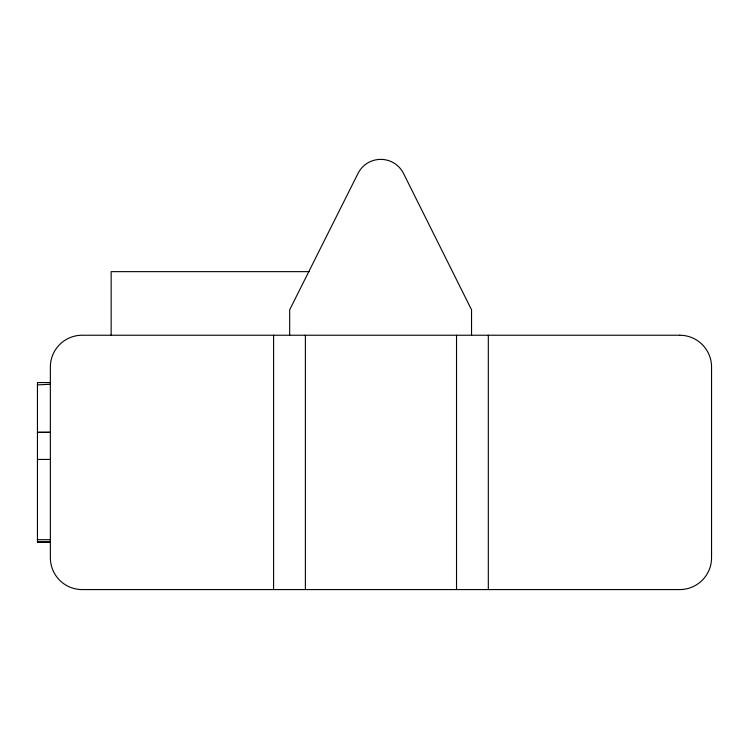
<?xml version="1.0" encoding="UTF-8"?>
<svg xmlns="http://www.w3.org/2000/svg" width="749" height="749" viewBox="0 0 749 749"><rect width="100%" height="100%" fill="white"/><g stroke="black" fill="none" stroke-linecap="round" stroke-linejoin="round"><path stroke-width="1.12" d="M111.152 335.234L111.152 271.644L309.365 271.644M305.386 589.575L305.386 335.234M37.45 384.892L50.361 384.256M50.361 382.57L37.45 382.57L37.45 542.239L50.361 542.239M37.45 432.248L50.361 432.248M37.45 432.398L50.361 432.36M37.45 459.437L50.361 459.437M37.45 539.683L50.361 539.72M37.45 541.939L50.361 541.939M488.32 335.234L488.32 589.575M471.542 335.234L471.542 309.796L403.524 173.45A25.438 25.438 0 0 0 358.022 173.412L289.676 309.796L289.676 335.234M456.525 335.234L456.525 589.575M273.591 335.234L273.591 589.575M679.755 335.234L82.147 335.234A31.795 31.795 0 0 0 50.361 367.019L50.361 557.79A31.795 31.795 0 0 0 82.147 589.575L679.755 589.575A31.795 31.795 0 0 0 711.55 557.79L711.55 367.019A31.795 31.795 0 0 0 679.755 335.234"/></g></svg>
